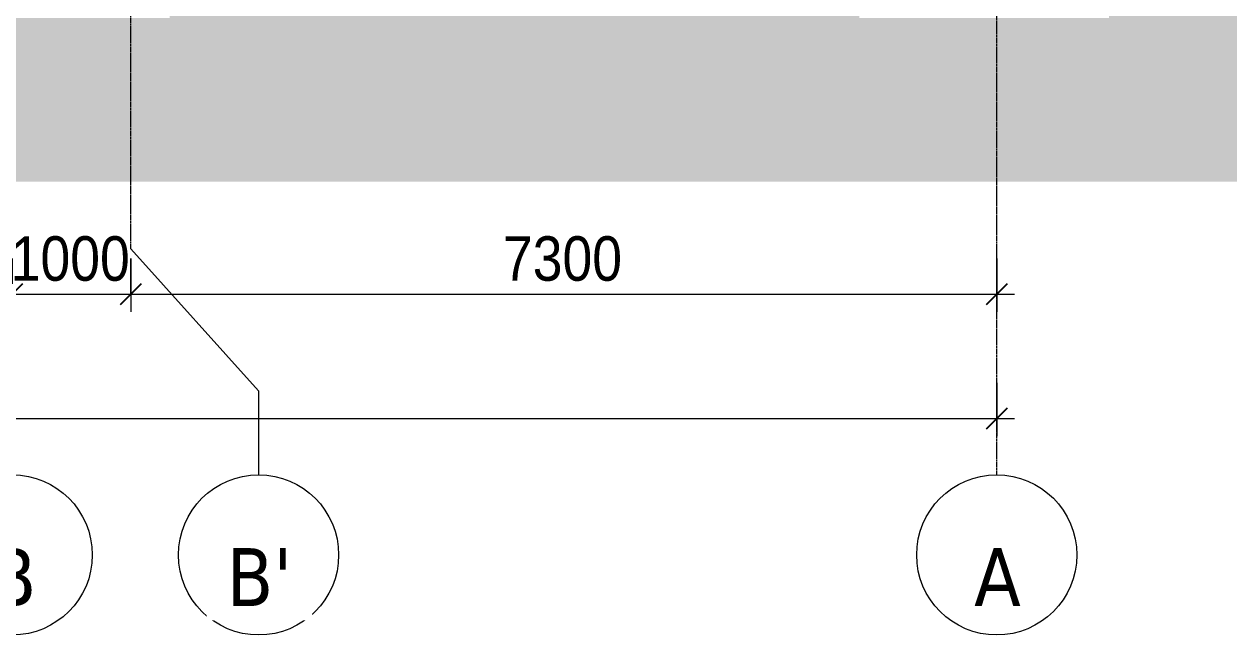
# Model space of a CAD drawing. Header units: millimetres. Extents: x -92143 to -2058, y -8802 to 35300.
# Drawn here: x -25437 to -15280, y -8802 to -3651 of the extents above; entities that cross this region are included whole.
import ezdxf

# ---------------------------------------------------------------- set-up
doc = ezdxf.new("R2010")
doc.units = ezdxf.units.MM
doc.linetypes.add('Grid Line', pattern=[22.225, 12.7, -3.175, 3.175, -3.175])
for name, color, linetype, lineweight in [('A-ANNO-DIMS', 211, 'Continuous', 9), ('A-ANNO-DIMS-150', 211, 'Continuous', 9), ('A-DETL-GENF-2', 9, 'Continuous', 9), ('S-GRID', 1, 'Continuous', 9), ('S-GRID-1', 1, 'Grid Line', 9), ('S-GRID-IDEN', 1, 'Continuous', 9)]:
    doc.layers.add(name, color=color, linetype=linetype, lineweight=lineweight)
doc.styles.add('Tahoma_B_1', font='tahomabd.ttf', dxfattribs={"height": 487.5})
doc.styles.add('UTM Avo', font='', dxfattribs={"width": 0.9, "height": 375})
doc.styles.get('UTM Avo').set_extended_font_data('UTM Avo')
doc.dimstyles.new('1_Dim_chi_tiet_2_5', dxfattribs={"dimscale": 304.8, "dimtxt": 374.737856, "dimasz": 0.590551, "dimexe": 0.492126, "dimexo": 0.0625, "dimgap": 0.049213, "dimtad": 1, "dimdec": 0, "dimrnd": 5, "dimzin": 0, "dimdsep": 46, "dimtxsty": 'UTM Avo', "dimblk1": 'OBLIQUE', "dimblk2": 'OBLIQUE', "dimsah": 1, "dimcen": 0.09, "dimdle": 0.492126, "dimazin": 0, "dimtfac": 1, "dimtdec": 4, "dimtix": 1, "dimtmove": 0, "dimatfit": 3, "dimfxl": 0.984252, "dimfxlon": 1, "dimtvp": 1, "dimtolj": 1, "dimtzin": 0, "dimarcsym": 2})

# ---------------------------------------------------------------- blocks, each defined once
blk = doc.blocks.new('Grid - M_Grid Head - Circle-353313-TKCS_MẶT CẮT E')
at = {"layer": 'S-GRID-IDEN'}
blk.add_circle((-17237, -8127), 675, dxfattribs=at)
blk = doc.blocks.new('DIMBLOCK41-TKCS_MẶT CẮT E')
at = {"layer": 'A-ANNO-DIMS-150'}
for p, q in [((-25537, -5627), (-25537, -6077)), ((-25537, -5927), (-25537, -5627)), ((-24537, -5627), (-24537, -6077)), ((-24537, -5927), (-24537, -5627)), ((-25537, -5927), (-24537, -5927))]:
    blk.add_line(p, q, dxfattribs=at)
at = {"layer": 'A-ANNO-DIMS-150', "lineweight": 25}
for p, q in [((-25537, -5927), (-25447, -5837)), ((-24537, -5927), (-24447, -5837)), ((-25537, -5927), (-25627, -6017)), ((-24537, -5927), (-24627, -6017))]:
    blk.add_line(p, q, dxfattribs=at)
at = {"layer": 'A-ANNO-DIMS-150', "color": 0, "insert": (-25550, -5440), "char_height": 375, "width": 1232.47, "attachment_point": 1, "line_spacing_factor": 1.110334, "style": 'UTM Avo'}
blk.add_mtext('1000', dxfattribs=at)
blk = doc.blocks.new('_Oblique')
at = {"color": 0, "linetype": 'ByBlock', "lineweight": -2}
blk.add_line((-0.5, -0.5), (0.5, 0.5), dxfattribs=at)
blk = doc.blocks.new('DIMBLOCK42-TKCS_MẶT CẮT E')
at = {"layer": 'A-ANNO-DIMS-150'}
for p, q in [((-24537, -5627), (-24537, -6077)), ((-24537, -5927), (-24537, -5627)), ((-17237, -5627), (-17237, -6077)), ((-17237, -5927), (-17237, -5627)), ((-24537, -5927), (-17087, -5927))]:
    blk.add_line(p, q, dxfattribs=at)
at = {"layer": 'A-ANNO-DIMS-150', "lineweight": 25}
for p, q in [((-24537, -5927), (-24447, -5837)), ((-17237, -5927), (-17147, -5837)), ((-24537, -5927), (-24627, -6017)), ((-17237, -5927), (-17327, -6017))]:
    blk.add_line(p, q, dxfattribs=at)
at = {"layer": 'A-ANNO-DIMS-150', "color": 0, "insert": (-21400, -5440), "char_height": 375, "width": 1232.47, "attachment_point": 1, "line_spacing_factor": 1.110334, "style": 'UTM Avo'}
blk.add_mtext('7300', dxfattribs=at)
blk = doc.blocks.new('DIMBLOCK43-TKCS_MẶT CẮT E')
at = {"layer": 'A-ANNO-DIMS-150'}
for p, q in [((-78237, -6677), (-78237, -7127)), ((-78237, -6977), (-78237, -6677)), ((-17237, -6677), (-17237, -7127)), ((-17237, -6977), (-17237, -6677)), ((-78387, -6977), (-17087, -6977))]:
    blk.add_line(p, q, dxfattribs=at)
at = {"layer": 'A-ANNO-DIMS-150', "lineweight": 25}
for p, q in [((-78237, -6977), (-78147, -6887)), ((-17237, -6977), (-17147, -6887)), ((-78237, -6977), (-78327, -7067)), ((-17237, -6977), (-17327, -7067))]:
    blk.add_line(p, q, dxfattribs=at)
at = {"layer": 'A-ANNO-DIMS-150', "color": 0, "insert": (-48379, -6490), "char_height": 375, "width": 1540.59, "attachment_point": 1, "line_spacing_factor": 1.110334, "style": 'UTM Avo'}
blk.add_mtext('61000', dxfattribs=at)

msp = doc.modelspace()

# ---------------------------------------------------------------- hatches: boundary and pattern name
at = {"layer": 'A-DETL-GENF-2'}
h = msp.add_hatch(dxfattribs=at)
h.set_pattern_fill('FP_80', color=256, style=0, pattern_type=2)
h.set_pattern_definition([(0, (-51987.05, 14125), (725.805, 725.805), [725.805, -725.805]), (0, (-51987.05, 14397.2), (725.805, 725.805), [725.805, -725.805]), (0, (-51987.05, 14669.35), (725.805, 725.805), [725.805, -725.805]), (90, (-51896.3, 14760.1), (-725.805, 725.805), [725.805, -725.805]), (90, (-51624.15, 14760.1), (-725.805, 725.805), [725.805, -725.805]), (90, (-51352, 14760.1), (-725.805, 725.805), [725.805, -725.805])])
h.paths.add_polyline_path([(-45145.7, -4979.5), (-9386.6, -4979.5), (-9386.6, 100), (-17236.9, 100), (-17236.9, -2050), (-16329.5, -2050), (-16329.5, -3550), (-16290.7, -3550), (-16290.7, -3600), (-18395.8, -3600), (-18395.8, -3550), (-18344.9, -3550), (-18344.9, -2350), (-24260.8, -2350), (-24260.8, -3550), (-24210.8, -3550), (-24210.8, -3600), (-26810.8, -3600), (-26810.8, -3550), (-26760.8, -3550), (-26760.8, -2350), (-32412.2, -2350), (-32412.2, -3550), (-32362.2, -3550), (-32362.2, -3600), (-34962.2, -3600), (-34962.2, -3550), (-34912.2, -3550), (-34912.2, -2350), (-35962.3, -2350), (-35962.3, -3550), (-35912.3, -3550), (-35912.3, -3600), (-38512.3, -3600), (-38512.3, -3550), (-38462.3, -3550), (-38462.3, -2350), (-44085.8, -2350), (-44085.8, -3550), (-44035.8, -3550), (-44035.8, -3600), (-46635.8, -3600), (-46635.8, -3550), (-46585.8, -3550), (-46585.8, -2350), (-52283.7, -2350), (-52283.7, -3550), (-52233.7, -3550), (-52233.7, -3600), (-54833.7, -3600), (-54833.7, -3550), (-54783.7, -3550), (-54783.7, -2350), (-60484.3, -2350), (-60484.3, -3550), (-60434.3, -3550), (-60434.3, -3600), (-63034.3, -3600), (-63034.3, -3550), (-62984.3, -3550), (-62984.3, -2350), (-68686.7, -2350), (-68686.7, -3550), (-68637, -3550), (-68637, -3600), (-71237, -3600), (-71237, -3550), (-71186.7, -3550), (-71186.7, -2350), (-77128.9, -2350), (-77128.9, -3550), (-77081.7, -3550), (-77081.7, -3600), (-79185.9, -3600), (-79185.9, -3550), (-79135.9, -3550), (-79135.9, -2050), (-78237, -2050), (-78237, 0), (-79418.2, 0), (-85418.2, -250), (-88303.2, -250), (-88303.2, -4979.5), (-45762.2, -4979.5)])

# ---------------------------------------------------------------- linework, layer by layer
at = {"layer": 'S-GRID'}
for p, q in [((-24536.9, -5546.5), (-23460, -6744.4)), ((-23460, -6744.4), (-23460, -7451.5))]:
    msp.add_line(p, q, dxfattribs=at)
at = {"layer": 'S-GRID-1'}
for p, q in [((-17236.9, -3701.5), (-17236.9, 30542.5)), ((-24536.9, -5546.5), (-24536.9, -1796.5)), ((-17236.9, -7451.5), (-17236.9, -3701.5))]:
    msp.add_line(p, q, dxfattribs=at)

# ---------------------------------------------------------------- block references
at = {"layer": 'S-GRID-IDEN'}
for p in [(-8300, 0), (-6223, 0), (0, 0)]:
    msp.add_blockref('Grid - M_Grid Head - Circle-353313-TKCS_MẶT CẮT E', p, dxfattribs=at)

# ---------------------------------------------------------------- dimensions: what is measured, and where the dimension line sits
at = {"layer": 'A-ANNO-DIMS'}
for base, p1, p2, override, picture, middle in [((-24536.9, -5927.4), (-25536.9, -5627.4), (-24536.9, -5627.4), {"dimpost": '<>', "dimfxl": 1000}, 'DIMBLOCK41-TKCS_MẶT CẮT E', (-25036.9, -5718.4)), ((-17236.9, -5927.4), (-24536.9, -5627.4), (-17236.9, -5627.4), {"dimpost": '<>', "dimfxl": 7300}, 'DIMBLOCK42-TKCS_MẶT CẮT E', (-20886.9, -5718.4)), ((-17236.9, -6977.4), (-78236.9, -6677.4), (-17236.9, -6677.4), {"dimpost": '<>', "dimfxl": 61000}, 'DIMBLOCK43-TKCS_MẶT CẮT E', (-47736.9, -6768.4))]:
    dim = msp.add_linear_dim(base=base, p1=p1, p2=p2, dimstyle='1_Dim_chi_tiet_2_5', override=override, dxfattribs=at)
    dim.commit()
    dim.dimension.update_dxf_attribs({"geometry": picture, "text_midpoint": middle})

# ---------------------------------------------------------------- next in the draw order: texts
at = {"layer": 'S-GRID-IDEN', "char_height": 487.5, "attachment_point": 5, "line_spacing_factor": 0.996129, "style": 'Tahoma_B_1', "bg_fill": 3, "box_fill_scale": 1.25, "bg_fill_color": 256, "bg_fill_true_color": 13158600, "bg_fill_transparency": 0}
for s, insert, width in [('\\pt1904.99887,3809.99775,5715.0015,7620.00037,9524.99925,11429.99813,13335.00187,15240.00075,17144.99962,19049.9985,20955.00225,22860.00112,24765,26669.99887,28574.99775,30480.0015,32385.00037,34289.99925,36194.99812,38100.00187,40005.00075,41909.99962,43814.9985,45720.00225,47625.00112,49530,51434.99887,53339.99775,55245.0015,57150.00037,59054.99925,60959.99812;B', (-25530.7, -8313.8), 466.5), ("\\pt1904.99887,3809.99775,5715.0015,7620.00037,9524.99925,11429.99813,13335.00187,15240.00075,17144.99962,19049.9985,20955.00225,22860.00112,24765,26669.99887,28574.99775,30480.0015,32385.00037,34289.99925,36194.99812,38100.00187,40005.00075,41909.99962,43814.9985,45720.00225,47625.00112,49530,51434.99887,53339.99775,55245.0015,57150.00037,59054.99925,60959.99812;B'", (-23453.7, -8313.8), 645), ('\\pt1904.99887,3809.99775,5715.0015,7620.00037,9524.99925,11429.99813,13335.00187,15240.00075,17144.99962,19049.9985,20955.00225,22860.00112,24765,26669.99887,28574.99775,30480.0015,32385.00037,34289.99925,36194.99812,38100.00187,40005.00075,41909.99962,43814.9985,45720.00225,47625.00112,49530,51434.99887,53339.99775,55245.0015,57150.00037,59054.99925,60959.99812;A', (-17230.7, -8313.8), 466.5)]:
    msp.add_mtext(s, dxfattribs=dict(at, insert=insert, width=width))

doc.saveas('drawing.dxf')
